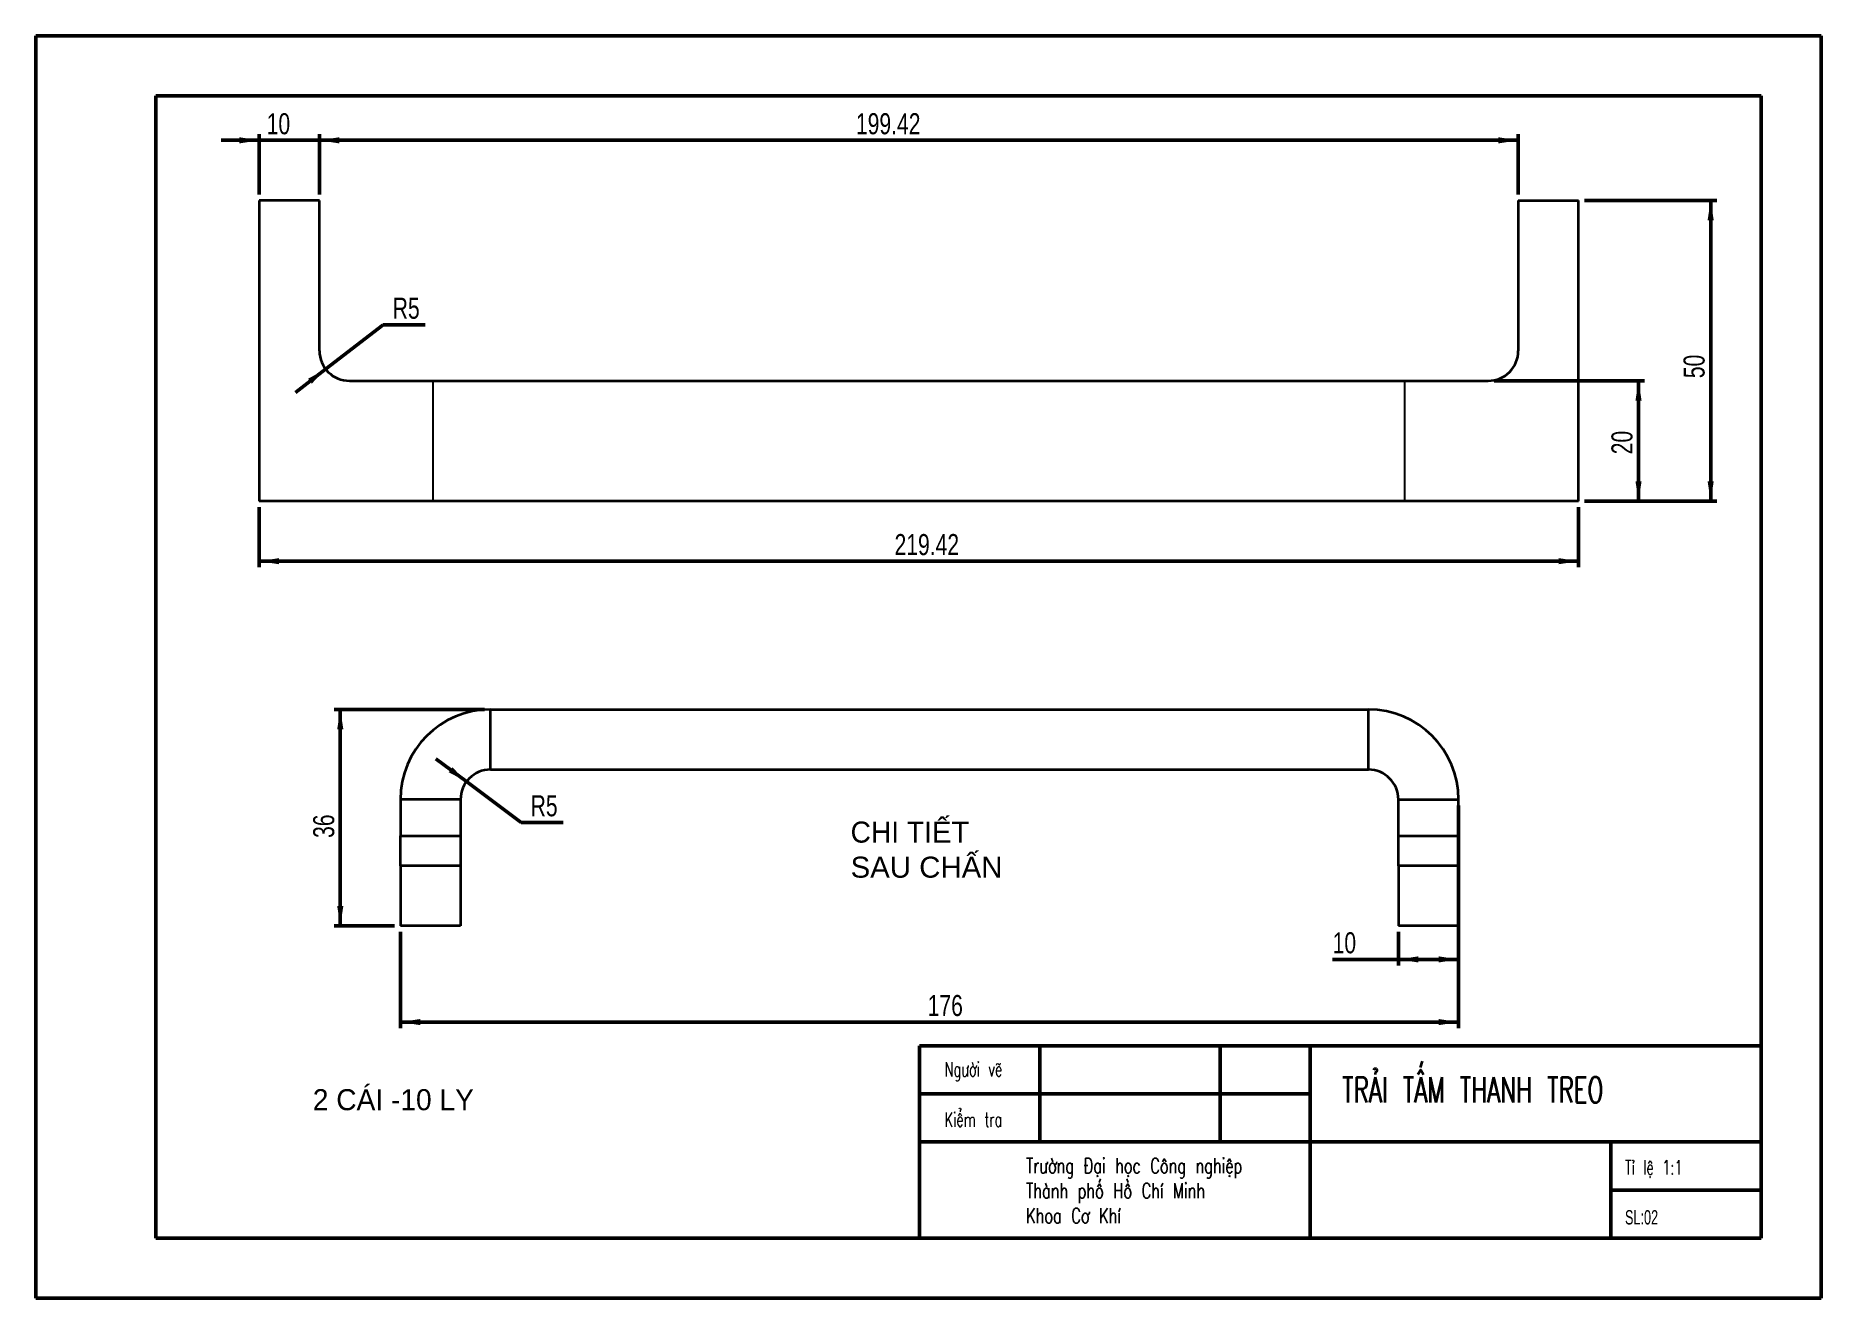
# Model space of a CAD drawing. Header units: millimetres. Extents: x 0 to 297, y 0 to 210.
import ezdxf

# ---------------------------------------------------------------- set-up
doc = ezdxf.new("R2010")
doc.units = ezdxf.units.MM
doc.layers.add('SLD-0', color=179, linetype='Continuous', lineweight=50)
doc.styles.add('SLDTEXTSTYLE0', font='TXT', dxfattribs={"width": 0.663, "bigfont": 'bigfont'})
doc.styles.add('SLDTEXTSTYLE1', font='TXT', dxfattribs={"width": 0.710611, "bigfont": 'bigfont'})
doc.styles.add('SLDTEXTSTYLE2', font='TXT', dxfattribs={"width": 0.663})
doc.styles.add('SLDTEXTSTYLE3', font='TXT', dxfattribs={"width": 0.75})
doc.dimstyles.new('SLDDIMSTYLE0', dxfattribs={"dimtxt": 3.5, "dimasz": 3.302, "dimexe": 0, "dimexo": 0.0625, "dimgap": 0.875, "dimtad": 1, "dimrnd": 1e-09, "dimzin": 12, "dimdsep": 46, "dimtxsty": 'SLDTEXTSTYLE3', "dimsah": 1, "dimcen": 0.09, "dimadec": 0, "dimazin": 3, "dimtfac": 1, "dimtofl": 0, "dimtmove": 0, "dimatfit": 3, "dimfxl": 1, "dimfrac": 2, "dimtolj": 1, "dimtzin": 12, "dimarcsym": 0})
doc.dimstyles.new('SLDDIMSTYLE1', dxfattribs={"dimtxt": 3.5, "dimasz": 3.302, "dimexe": 0, "dimexo": 0.0625, "dimgap": 0.875, "dimtad": 1, "dimdec": 0, "dimrnd": 1e-09, "dimzin": 12, "dimdsep": 46, "dimtxsty": 'SLDTEXTSTYLE3', "dimsah": 1, "dimcen": 0.09, "dimadec": 0, "dimazin": 3, "dimtfac": 1, "dimtdec": 0, "dimtmove": 0, "dimatfit": 0, "dimfxl": 1, "dimfrac": 2, "dimtolj": 1, "dimtzin": 12, "dimarcsym": 0})
doc.dimstyles.new('SLDDIMSTYLE2', dxfattribs={"dimtxt": 3.5, "dimasz": 3.302, "dimexe": 0, "dimexo": 0.0625, "dimgap": 0.875, "dimtad": 0, "dimtih": 1, "dimtoh": 1, "dimdec": 0, "dimrnd": 1e-09, "dimzin": 12, "dimdsep": 46, "dimtxsty": 'SLDTEXTSTYLE3', "dimsah": 1, "dimcen": 0, "dimadec": 0, "dimazin": 3, "dimtfac": 1, "dimtofl": 0, "dimtmove": 1, "dimatfit": 3, "dimfxl": 1, "dimfrac": 2, "dimtolj": 1, "dimtzin": 12, "dimarcsym": 0})
doc.dimstyles.new('SLDDIMSTYLE3', dxfattribs={"dimtxt": 3.5, "dimasz": 3.302, "dimexe": 0, "dimexo": 0.0625, "dimgap": 0.875, "dimtad": 1, "dimdec": 0, "dimrnd": 1e-09, "dimzin": 12, "dimdsep": 46, "dimtxsty": 'SLDTEXTSTYLE3', "dimsah": 1, "dimcen": 0.09, "dimadec": 0, "dimazin": 3, "dimtfac": 1, "dimtmove": 0, "dimatfit": 0, "dimfxl": 1, "dimfrac": 2, "dimtolj": 1, "dimtzin": 12, "dimarcsym": 0})
doc.dimstyles.new('SLDDIMSTYLE4', dxfattribs={"dimtxt": 3.5, "dimasz": 3.302, "dimexe": 0, "dimexo": 0.0625, "dimgap": 0.875, "dimtad": 1, "dimdec": 0, "dimrnd": 1e-09, "dimzin": 12, "dimdsep": 46, "dimtxsty": 'SLDTEXTSTYLE3', "dimsah": 1, "dimcen": 0.09, "dimadec": 0, "dimazin": 3, "dimtfac": 1, "dimtofl": 0, "dimtmove": 0, "dimatfit": 3, "dimfxl": 1, "dimfrac": 2, "dimtolj": 1, "dimtzin": 12, "dimarcsym": 0})
doc.dimstyles.new('SLDDIMSTYLE5', dxfattribs={"dimtxt": 3.5, "dimasz": 3.302, "dimexe": 0, "dimexo": 0.0625, "dimgap": 0.875, "dimtad": 1, "dimdec": 0, "dimrnd": 1e-09, "dimzin": 12, "dimdsep": 46, "dimtxsty": 'SLDTEXTSTYLE3', "dimsah": 1, "dimcen": 0.09, "dimadec": 0, "dimazin": 3, "dimtfac": 1, "dimtdec": 0, "dimtofl": 0, "dimtmove": 0, "dimatfit": 3, "dimfxl": 1, "dimfrac": 2, "dimtolj": 1, "dimtzin": 12, "dimarcsym": 0})

# ---------------------------------------------------------------- blocks, each defined once
blk = doc.blocks.new('_D')
at = {"layer": 'SLD-0', "transparency": 16777216}
for p, q in [((37.19, 131.6), (37.19, 121.6)), ((256.6, 131.6), (256.6, 121.6)), ((256.6, 122.6), (37.19, 122.6))]:
    blk.add_line(p, q, dxfattribs=at)
for points in [[(37.19, 122.6), (40.49, 122.09), (40.49, 123.11)], [(256.6, 122.6), (253.3, 123.11), (253.3, 122.09)]]:
    blk.add_solid(points, dxfattribs=at)
at = {"layer": 'SLD-0', "transparency": 16777216, "insert": (142.85, 127.11), "char_height": 3.5, "attachment_point": 1, "style": 'SLDTEXTSTYLE3'}
blk.add_mtext('219.42', dxfattribs=at)
blk = doc.blocks.new('_D_1')
at = {"layer": 'SLD-0', "transparency": 16777216}
for p, q in [((242.6, 152.6), (267.6, 152.6)), ((266.6, 152.6), (266.6, 132.6)), ((257.6, 132.6), (267.6, 132.6))]:
    blk.add_line(p, q, dxfattribs=at)
for points in [[(266.6, 152.6), (266.09, 149.3), (267.11, 149.3)], [(266.6, 132.6), (267.11, 135.9), (266.09, 135.9)]]:
    blk.add_solid(points, dxfattribs=at)
at = {"layer": 'SLD-0', "transparency": 16777216, "insert": (262.09, 140.38), "char_height": 3.5, "attachment_point": 1, "rotation": 90, "style": 'SLDTEXTSTYLE3'}
blk.add_mtext('20', dxfattribs=at)
blk = doc.blocks.new('_D_2')
at = {"layer": 'SLD-0', "transparency": 16777216}
for p, q in [((48.22, 154.55), (57.79, 161.91)), ((57.79, 161.91), (64.8, 161.91)), ((48.22, 154.55), (43.19, 150.68))]:
    blk.add_line(p, q, dxfattribs=at)
blk.add_solid([(48.22, 154.55), (45.3, 152.94), (45.92, 152.13)], dxfattribs=at)
at = {"layer": 'SLD-0', "transparency": 16777216, "insert": (59.38, 166.43), "char_height": 3.5, "attachment_point": 1, "style": 'SLDTEXTSTYLE3'}
blk.add_mtext('R5', dxfattribs=at)
blk = doc.blocks.new('_D_3')
at = {"layer": 'SLD-0', "transparency": 16777216}
for p, q in [((37.19, 183.6), (37.19, 193.6)), ((47.19, 183.6), (47.19, 193.6)), ((37.19, 192.6), (30.84, 192.6)), ((47.19, 192.6), (37.19, 192.6)), ((47.19, 192.6), (53.54, 192.6))]:
    blk.add_line(p, q, dxfattribs=at)
for points in [[(37.19, 192.6), (33.88, 193.11), (33.88, 192.09)], [(47.19, 192.6), (50.49, 192.09), (50.49, 193.11)]]:
    blk.add_solid(points, dxfattribs=at)
at = {"layer": 'SLD-0', "transparency": 16777216, "insert": (38.42, 197.11), "char_height": 3.5, "attachment_point": 1, "style": 'SLDTEXTSTYLE3'}
blk.add_mtext('10', dxfattribs=at)
blk = doc.blocks.new('_D_4')
at = {"layer": 'SLD-0', "transparency": 16777216}
for p, q in [((257.6, 182.6), (279.6, 182.6)), ((278.6, 132.6), (278.6, 182.6)), ((257.6, 132.6), (279.6, 132.6))]:
    blk.add_line(p, q, dxfattribs=at)
for points in [[(278.6, 182.6), (278.09, 179.3), (279.11, 179.3)], [(278.6, 132.6), (279.11, 135.9), (278.09, 135.9)]]:
    blk.add_solid(points, dxfattribs=at)
at = {"layer": 'SLD-0', "transparency": 16777216, "insert": (274.09, 153.04), "char_height": 3.5, "attachment_point": 1, "rotation": 90, "style": 'SLDTEXTSTYLE3'}
blk.add_mtext('50', dxfattribs=at)
blk = doc.blocks.new('_D_5')
at = {"layer": 'SLD-0', "transparency": 16777216}
for p, q in [((47.19, 183.6), (47.19, 193.6)), ((246.6, 183.6), (246.6, 193.6)), ((47.19, 192.6), (246.6, 192.6))]:
    blk.add_line(p, q, dxfattribs=at)
for points in [[(47.19, 192.6), (50.49, 192.09), (50.49, 193.11)], [(246.6, 192.6), (243.3, 193.11), (243.3, 192.09)]]:
    blk.add_solid(points, dxfattribs=at)
at = {"layer": 'SLD-0', "transparency": 16777216, "insert": (136.43, 197.11), "char_height": 3.5, "attachment_point": 1, "style": 'SLDTEXTSTYLE3'}
blk.add_mtext('199.42', dxfattribs=at)
blk = doc.blocks.new('_D_6')
at = {"layer": 'SLD-0', "transparency": 16777216}
for p, q in [((74.66, 97.94), (49.66, 97.94)), ((50.66, 97.94), (50.66, 61.94)), ((59.66, 61.94), (49.66, 61.94))]:
    blk.add_line(p, q, dxfattribs=at)
for points in [[(50.66, 97.94), (50.15, 94.64), (51.17, 94.64)], [(50.66, 61.94), (51.17, 65.24), (50.15, 65.24)]]:
    blk.add_solid(points, dxfattribs=at)
at = {"layer": 'SLD-0', "transparency": 16777216, "insert": (46.15, 76.57), "char_height": 3.5, "attachment_point": 1, "rotation": 90, "style": 'SLDTEXTSTYLE3'}
blk.add_mtext('36', dxfattribs=at)
blk = doc.blocks.new('_D_7')
at = {"layer": 'SLD-0', "transparency": 16777216}
for p, q in [((71.65, 85.93), (66.56, 89.72)), ((71.65, 85.93), (80.74, 79.16)), ((80.74, 79.16), (87.74, 79.16))]:
    blk.add_line(p, q, dxfattribs=at)
blk.add_solid([(71.65, 85.93), (69.31, 88.31), (68.7, 87.49)], dxfattribs=at)
at = {"layer": 'SLD-0', "transparency": 16777216, "insert": (82.32, 83.67), "char_height": 3.5, "attachment_point": 1, "style": 'SLDTEXTSTYLE3'}
blk.add_mtext('R5', dxfattribs=at)
blk = doc.blocks.new('_D_8')
at = {"layer": 'SLD-0', "transparency": 16777216}
for p, q in [((236.66, 81.94), (236.66, 44.94)), ((60.66, 60.94), (60.66, 44.94)), ((60.66, 45.94), (236.66, 45.94))]:
    blk.add_line(p, q, dxfattribs=at)
for points in [[(60.66, 45.94), (63.96, 45.43), (63.96, 46.45)], [(236.66, 45.94), (233.36, 46.45), (233.36, 45.43)]]:
    blk.add_solid(points, dxfattribs=at)
at = {"layer": 'SLD-0', "transparency": 16777216, "insert": (148.36, 50.45), "char_height": 3.5, "attachment_point": 1, "style": 'SLDTEXTSTYLE3'}
blk.add_mtext('176', dxfattribs=at)
blk = doc.blocks.new('_D_9')
at = {"layer": 'SLD-0', "transparency": 16777216}
for p, q in [((226.66, 60.94), (226.66, 55.36)), ((236.66, 60.94), (236.66, 55.36)), ((226.66, 56.36), (215.72, 56.36)), ((236.66, 56.36), (226.66, 56.36))]:
    blk.add_line(p, q, dxfattribs=at)
for points in [[(226.66, 56.36), (229.96, 55.86), (229.96, 56.87)], [(236.66, 56.36), (233.36, 56.87), (233.36, 55.86)]]:
    blk.add_solid(points, dxfattribs=at)
at = {"layer": 'SLD-0', "transparency": 16777216, "insert": (215.72, 60.88), "char_height": 3.5, "attachment_point": 1, "style": 'SLDTEXTSTYLE3'}
blk.add_mtext('10', dxfattribs=at)

msp = doc.modelspace()

# ---------------------------------------------------------------- linework, layer by layer
at = {"color": 7, "linetype": 'Continuous', "lineweight": 35}
for p, q in [((37.186, 182.6), (37.186, 132.6)), ((47.186, 182.6), (37.186, 182.6)), ((47.186, 157.6), (47.186, 182.6)), ((246.602, 182.6), (246.602, 157.6)), ((246.602, 182.6), (256.602, 182.6)), ((256.602, 132.6), (256.602, 182.6)), ((52.186, 152.6), (241.602, 152.6)), ((256.602, 132.6), (37.186, 132.6)), ((75.66, 87.941), (75.66, 97.941)), ((75.66, 97.941), (221.66, 97.941)), ((221.66, 87.941), (221.66, 97.941)), ((75.66, 87.941), (221.66, 87.941)), ((70.66, 82.941), (60.66, 82.941)), ((60.66, 82.941), (60.66, 76.941)), ((70.66, 82.941), (70.66, 76.941)), ((226.66, 82.941), (236.66, 82.941)), ((226.66, 76.941), (226.66, 82.941)), ((236.66, 76.941), (236.66, 82.941)), ((60.66, 76.941), (70.66, 76.941)), ((60.66, 71.941), (60.66, 76.941)), ((70.66, 76.941), (70.66, 71.941)), ((226.66, 76.941), (236.66, 76.941)), ((226.66, 71.941), (226.66, 76.941)), ((236.66, 76.941), (236.66, 71.941)), ((60.66, 71.941), (60.66, 61.941)), ((70.66, 71.941), (60.66, 71.941)), ((70.66, 71.941), (70.66, 61.941)), ((226.66, 71.941), (226.66, 61.941)), ((236.66, 71.941), (226.66, 71.941)), ((236.66, 71.941), (236.66, 61.941)), ((70.66, 61.941), (60.66, 61.941)), ((236.66, 61.941), (226.66, 61.941))]:
    msp.add_line(p, q, dxfattribs=at)
at = {"color": 7, "linetype": 'Continuous'}
for p, q in [((66.04, 152.6), (66.04, 132.6)), ((227.748, 132.6), (227.748, 152.6))]:
    msp.add_line(p, q, dxfattribs=at)
at = {"color": 7, "linetype": 'Continuous', "lineweight": 35}
for centre, radius, start, end in [((52.186, 157.6), 5, 180, 270), ((241.602, 157.6), 5, 270, 0), ((75.66, 82.941), 15, 90, 180), ((221.66, 82.941), 15, 0, 90), ((75.66, 82.941), 5, 90, 180), ((221.66, 82.941), 5, 0, 90)]:
    msp.add_arc(centre, radius, start, end, dxfattribs=at)
at = {"layer": 'SLD-0'}
for p, q in [((-0.001, 210), (296.999, 210)), ((-0.001, 0), (-0.001, 210)), ((296.999, 210), (296.999, 0)), ((19.999, 200), (19.999, 10)), ((286.999, 200), (19.999, 200)), ((286.999, 10), (286.999, 200)), ((146.999, 42), (146.999, 10)), ((286.999, 42), (146.999, 42)), ((166.999, 42), (166.999, 26)), ((196.999, 42), (196.999, 26)), ((211.999, 42), (211.999, 10)), ((211.999, 34), (146.999, 34)), ((286.999, 26), (146.999, 26)), ((261.999, 26), (261.999, 10)), ((286.999, 18), (261.999, 18)), ((19.999, 10), (286.999, 10)), ((296.999, 0), (-0.001, 0))]:
    msp.add_line(p, q, dxfattribs=at)

# ---------------------------------------------------------------- texts
at = {"char_height": 3.5, "attachment_point": 1}
for s, width, insert in [('CHI TI{\\fArial|b0|i0|c0|p34;ẾT SAU CHẤN}', 29.6269, (135.542, 79.29)), ('2 CÁI -10 LY', 38.44554, (46.089, 34.782))]:
    msp.add_mtext_dynamic_manual_height_columns(s, width=width, gutter_width=17.5, heights=[0], dxfattribs=dict(at, insert=insert))
at = {"layer": 'SLD-0', "attachment_point": 1}
for s, insert, char_height, style in [('Người vẽ', (151.17, 39.29), 2.3813, 'SLDTEXTSTYLE0'), ('TRẢI TẤM THANH TREO', (217.285, 36.792), 4.23333, 'SLDTEXTSTYLE0'), ('Kiểm tra', (151.17, 30.924), 2.3813, 'SLDTEXTSTYLE0'), ('Trường Đại học Công nghiệp', (164.733, 23.295), 2.5, 'SLDTEXTSTYLE1'), ('Tỉ lệ 1:1', (264.344, 22.959), 2.3813, 'SLDTEXTSTYLE0'), ('Thành phố Hồ Chí Minh', (164.733, 19.145), 2.5, 'SLDTEXTSTYLE1'), ('Khoa Cơ Khí', (164.733, 14.995), 2.5, 'SLDTEXTSTYLE1'), ('SL:02', (264.344, 14.659), 2.3813, 'SLDTEXTSTYLE2')]:
    msp.add_mtext(s, dxfattribs=dict(at, insert=insert, char_height=char_height, style=style))

# ---------------------------------------------------------------- dimensions: what is measured, and where the dimension line sits
at = {"layer": 'SLD-0'}
for base, p1, p2, dimstyle, picture, middle in [((37.186, 192.6), (47.186, 182.6), (37.186, 182.6), 'SLDDIMSTYLE3', '_D_3', (41.002, 192.6)), ((246.602, 192.6), (47.186, 182.6), (246.602, 182.6), 'SLDDIMSTYLE0', '_D_5', (143.542, 192.6)), ((37.186, 122.6), (256.602, 132.6), (37.186, 132.6), 'SLDDIMSTYLE0', '_D', (149.959, 122.6)), ((236.66, 45.941), (60.66, 61.941), (236.66, 82.941), 'SLDDIMSTYLE5', '_D_8', (152.234, 45.941)), ((226.66, 56.364), (236.66, 61.941), (226.66, 61.941), 'SLDDIMSTYLE5', '_D_9', (218.305, 56.364))]:
    dim = msp.add_linear_dim(base=base, p1=p1, p2=p2, dimstyle=dimstyle, dxfattribs=at)
    dim.commit()
    dim.dimension.update_dxf_attribs({"geometry": picture, "text_midpoint": middle, "dimtype": 160})
for base, p1, p2, dimstyle, picture, middle in [((278.602, 182.6), (256.602, 132.6), (256.602, 182.6), 'SLDDIMSTYLE4', '_D_4', (278.602, 155.631)), ((266.602, 132.6), (241.602, 152.6), (256.602, 132.6), 'SLDDIMSTYLE1', '_D_1', (266.602, 142.965)), ((50.66, 61.941), (75.66, 97.941), (60.66, 61.941), 'SLDDIMSTYLE5', '_D_6', (50.66, 79.157))]:
    dim = msp.add_linear_dim(base=base, p1=p1, p2=p2, angle=90, dimstyle=dimstyle, dxfattribs=at)
    dim.commit()
    dim.dimension.update_dxf_attribs({"geometry": picture, "text_midpoint": middle, "dimtype": 160})
for center, mpoint, picture, middle in [((52.186, 157.6), (48.223, 154.551), '_D_2', (62.09, 164.692)), ((75.66, 82.941), (71.651, 85.928), '_D_7', (85.034, 81.936))]:
    dim = msp.add_radius_dim(center=center, mpoint=mpoint, dimstyle='SLDDIMSTYLE2', dxfattribs=at)
    dim.commit()
    dim.dimension.update_dxf_attribs({"geometry": picture, "text_midpoint": middle, "dimtype": 164})

doc.saveas('drawing.dxf')
